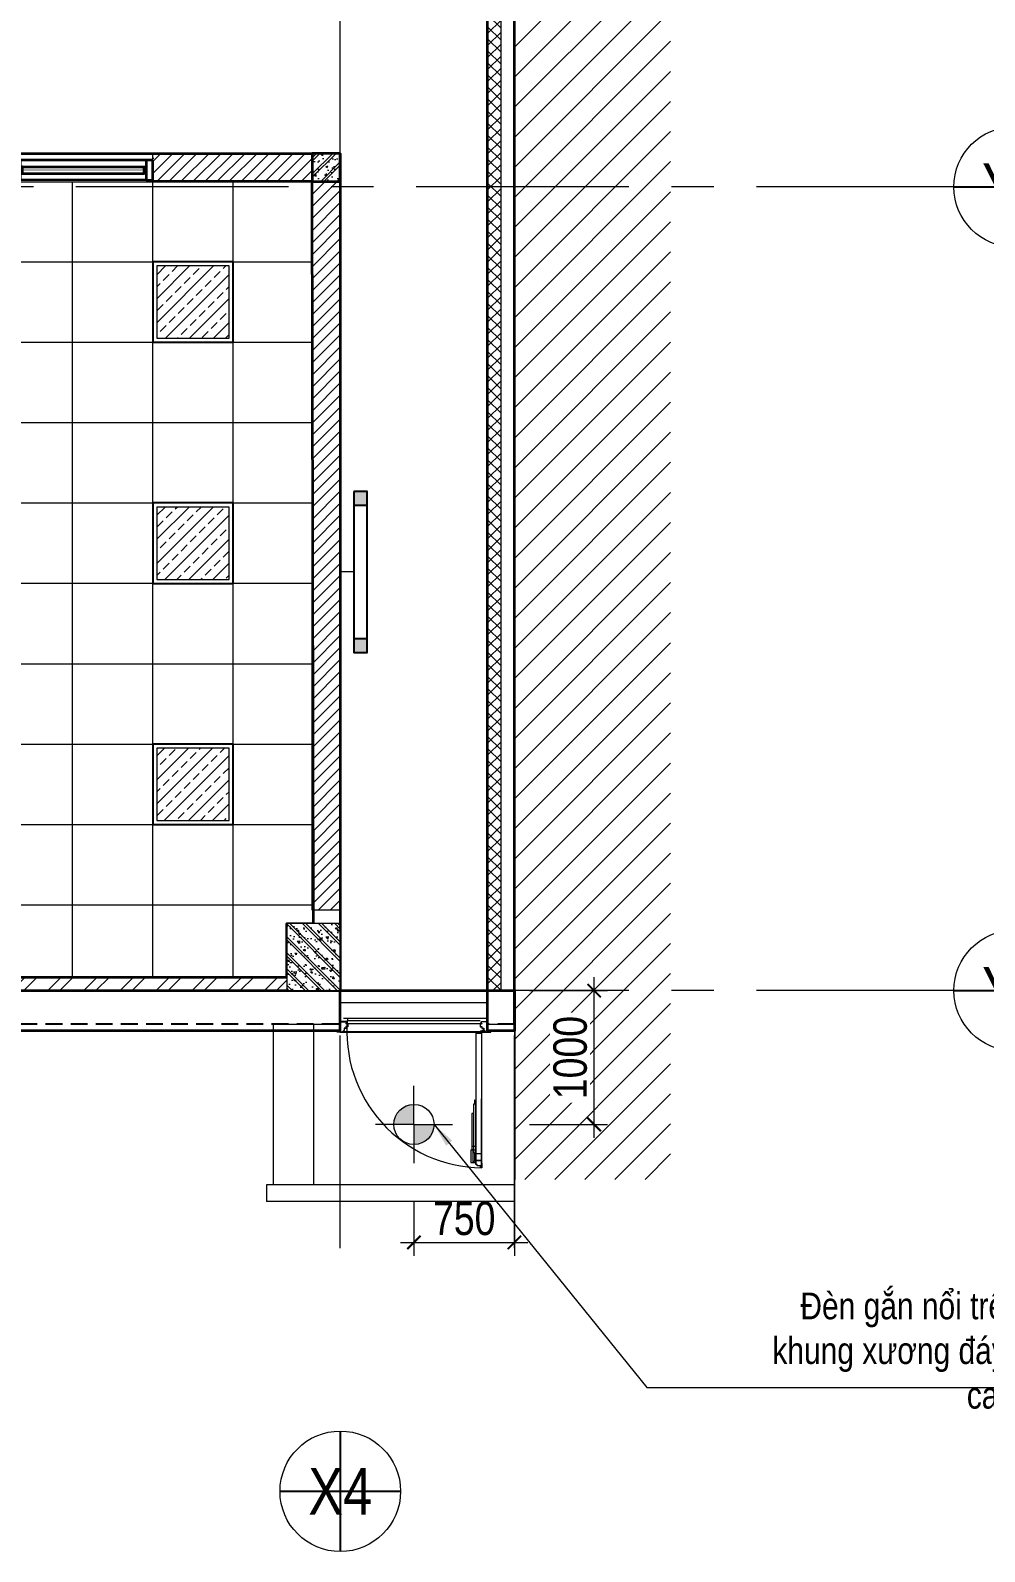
# Model space of a CAD drawing. Header units: millimetres. Extents: x -547695 to 905972, y -1055718 to 167349.
# Drawn here: x -503382 to -496259, y -915608 to -904251 of the extents above; entities that cross this region are included whole.
import ezdxf
from ezdxf.enums import TextEntityAlignment as Align
from ezdxf.xclip import XClip

# ---------------------------------------------------------------- set-up
doc = ezdxf.new("R2010")
doc.units = ezdxf.units.MM
doc.header["$XCLIPFRAME"] = 0
for name, pattern in [('$0$BASE-A0$0$HIDDEN', [0.375, 0.25, -0.125]), ('CENTER', [50.8, 31.75, -6.35, 6.35, -6.35]), ('XR-MB (+8.000)$0$$0$BASE-A0$0$HIDDEN', [0.375, 0.25, -0.125])]:
    doc.linetypes.add(name, pattern=pattern)
doc.layers.get('DEFPOINTS').update_dxf_attribs({"color": 1, "lineweight": 25})
for name, color, linetype in [('2', 2, 'Continuous'), ('7a-Flashing_01', 1, 'Continuous'), ('8', 8, 'Continuous')]:
    doc.layers.add(name, color=color, linetype=linetype)
for name, color, linetype, lineweight in [('A-COLS', 9, 'Continuous', 9), ('A-CONC', 2, 'Continuous', 35), ('A-DIMS', 8, 'Continuous', 9), ('A-DOOR', 142, 'Continuous', 9), ('A-EQPM-CEIL', 127, 'Continuous', 9), ('A-FINE', 255, 'Continuous', 25), ('A-GRID', 250, 'CENTER', 15), ('A-HEVY', 111, 'Continuous', 35), ('A-PATT', 252, 'Continuous', 9), ('A-REV', 7, 'Continuous', 35), ('A-SYMBOLS', 10, 'Continuous', 13), ('A-TEXT', 255, 'Continuous', 25), ('A-WALL', 12, 'Continuous', 13), ('A-WALL-INT', 31, 'Continuous', 9), ('XR-MB (+8.000)$0$chi dan', 8, 'Continuous', 9), ('XR-MB (+8.000)$0$DIM TAN', 169, 'Continuous', 13), ('XR-MB (+8.000)$0$net khung', 2, 'Continuous', 13), ('XR-MB (+8.000)$0$phu kien ngoai cua', 4, 'Continuous', 5)]:
    doc.layers.add(name, color=color, linetype=linetype, lineweight=lineweight)
doc.styles.add('VTK_Arial', font='arial.ttf', dxfattribs={"width": 0.8})
doc.styles.add('VTK_Arial_3.5 mm', font='arial.ttf', dxfattribs={"width": 0.8, "height": 3.5})
doc.dimstyles.new('A-2.5-DIM100', dxfattribs={"dimscale": 100, "dimtxt": 2.5, "dimasz": 1, "dimexe": 1, "dimexo": 0, "dimgap": 0.5, "dimtad": 1, "dimdec": 0, "dimzin": 12, "dimdsep": 46, "dimtxsty": 'VTK_Arial', "dimblk": 'ARCHTICK', "dimcen": 0, "dimdle": 1, "dimclrd": 256, "dimclre": 256, "dimclrt": 7, "dimadec": 1, "dimazin": 3, "dimtfac": 1, "dimtdec": 0, "dimtmove": 0, "dimatfit": 2, "dimfxl": 20, "dimtfill": 1, "dimtolj": 1, "dimtzin": 0, "dimlwd": -1, "dimlwe": -1, "dimarcsym": 0})
doc.dimstyles.new('A-2.5-DIM60', dxfattribs={"dimscale": 60, "dimtxt": 2.5, "dimasz": 1, "dimexe": 1, "dimexo": 0, "dimgap": 0.5, "dimtad": 1, "dimdec": 0, "dimzin": 12, "dimdsep": 46, "dimtxsty": 'VTK_Arial', "dimblk": 'ARCHTICK', "dimcen": 0, "dimdle": 1, "dimclrd": 256, "dimclre": 256, "dimclrt": 7, "dimadec": 1, "dimazin": 3, "dimtfac": 1, "dimtdec": 0, "dimtmove": 0, "dimatfit": 2, "dimfxl": 20, "dimtfill": 1, "dimtolj": 1, "dimtzin": 0, "dimlwd": -1, "dimlwe": -1, "dimarcsym": 0})

# ---------------------------------------------------------------- blocks, each defined once
blk = doc.blocks.new('derge')
at = {"layer": 'A-PATT', "transparency": 33554620}
h = blk.add_hatch(dxfattribs=at)
h.set_pattern_fill('ANSI33', color=0, scale=20, double=1)
h.set_pattern_definition([(45, (30, -570), (-89.803, 89.803), []), (45, (119.8, -570), (-89.803, 89.803), [63.5, -31.75])])
h.paths.add_polyline_path([(30, -570), (570, -570), (570, -30), (30, -30)])
blk.add_lwpolyline([(0, -600), (600, -600), (600, 0), (0, 0)], close=True)
at = {"layer": 'A-PATT', "color": 0}
blk.add_lwpolyline([(30, -570), (570, -570), (570, -30), (30, -30)], close=True, dxfattribs=at)
blk = doc.blocks.new('ERGEG')
at = {"layer": 'A-PATT', "transparency": 33554620}
h = blk.add_hatch(dxfattribs=at)
h.set_pattern_fill('ANSI31', color=256, scale=50)
h.set_pattern_definition([(45, (0, -16211.04), (-112.2532, 112.2532), [])])
h.paths.add_polyline_path([(0, 1146), (1166, 1146), (1166, -16211), (0, -16211)])
at = {"layer": 'A-HEVY'}
blk.add_lwpolyline([(0, -16211), (0, 1146)], dxfattribs=at)
blk = doc.blocks.new('*U324')
blk.add_wipeout([(4.5, 0), (4.46, -0.56), (4.36, -1.12), (4.18, -1.66), (3.94, -2.17), (3.64, -2.65), (3.28, -3.08), (2.87, -3.47), (2.41, -3.8), (1.92, -4.07), (1.39, -4.28), (0.84, -4.42), (0.28, -4.49), (-0.28, -4.49), (-0.84, -4.42), (-1.39, -4.28), (-1.92, -4.07), (-2.41, -3.8), (-2.87, -3.47), (-3.28, -3.08), (-3.64, -2.65), (-3.94, -2.17), (-4.18, -1.66), (-4.36, -1.12), (-4.46, -0.56), (-4.5, 0), (-4.46, 0.56), (-4.36, 1.12), (-4.18, 1.66), (-3.94, 2.17), (-3.64, 2.65), (-3.28, 3.08), (-2.87, 3.47), (-2.41, 3.8), (-1.92, 4.07), (-1.39, 4.28), (-0.84, 4.42), (-0.28, 4.49), (0.28, 4.49), (0.84, 4.42), (1.39, 4.28), (1.92, 4.07), (2.41, 3.8), (2.87, 3.47), (3.28, 3.08), (3.64, 2.65), (3.94, 2.17), (4.18, 1.66), (4.36, 1.12), (4.46, 0.56)])
blk.add_circle((0, 0), 4.5)
at = {"layer": 'DEFPOINTS', "color": 250}
for p, q in [((0, 4.5), (0, -4.5)), ((-4.5, 0), (4.5, 0))]:
    blk.add_line(p, q, dxfattribs=at)
at = {"color": 7, "style": 'VTK_Arial_3.5 mm', "width": 0.8}
blk.add_attdef('X12', text='', height=3.5, dxfattribs=at).set_placement((0, 0), align=Align.MIDDLE_CENTER)
blk = doc.blocks.new('*U329')
blk.add_wipeout([(4.5, 0), (4.46, -0.56), (4.36, -1.12), (4.18, -1.66), (3.94, -2.17), (3.64, -2.65), (3.28, -3.08), (2.87, -3.47), (2.41, -3.8), (1.92, -4.07), (1.39, -4.28), (0.84, -4.42), (0.28, -4.49), (-0.28, -4.49), (-0.84, -4.42), (-1.39, -4.28), (-1.92, -4.07), (-2.41, -3.8), (-2.87, -3.47), (-3.28, -3.08), (-3.64, -2.65), (-3.94, -2.17), (-4.18, -1.66), (-4.36, -1.12), (-4.46, -0.56), (-4.5, 0), (-4.46, 0.56), (-4.36, 1.12), (-4.18, 1.66), (-3.94, 2.17), (-3.64, 2.65), (-3.28, 3.08), (-2.87, 3.47), (-2.41, 3.8), (-1.92, 4.07), (-1.39, 4.28), (-0.84, 4.42), (-0.28, 4.49), (0.28, 4.49), (0.84, 4.42), (1.39, 4.28), (1.92, 4.07), (2.41, 3.8), (2.87, 3.47), (3.28, 3.08), (3.64, 2.65), (3.94, 2.17), (4.18, 1.66), (4.36, 1.12), (4.46, 0.56)])
blk.add_circle((0, 0), 4.5)
at = {"layer": 'DEFPOINTS', "color": 250}
for p, q in [((0, 4.5), (0, -4.5)), ((-4.5, 0), (4.5, 0))]:
    blk.add_line(p, q, dxfattribs=at)
at = {"color": 7, "style": 'VTK_Arial_3.5 mm', "width": 0.8}
blk.add_attdef('X12', text='', height=3.5, dxfattribs=at).set_placement((0, 0), align=Align.MIDDLE_CENTER)
blk = doc.blocks.new('*U330')
blk.add_wipeout([(4.5, 0), (4.46, -0.56), (4.36, -1.12), (4.18, -1.66), (3.94, -2.17), (3.64, -2.65), (3.28, -3.08), (2.87, -3.47), (2.41, -3.8), (1.92, -4.07), (1.39, -4.28), (0.84, -4.42), (0.28, -4.49), (-0.28, -4.49), (-0.84, -4.42), (-1.39, -4.28), (-1.92, -4.07), (-2.41, -3.8), (-2.87, -3.47), (-3.28, -3.08), (-3.64, -2.65), (-3.94, -2.17), (-4.18, -1.66), (-4.36, -1.12), (-4.46, -0.56), (-4.5, 0), (-4.46, 0.56), (-4.36, 1.12), (-4.18, 1.66), (-3.94, 2.17), (-3.64, 2.65), (-3.28, 3.08), (-2.87, 3.47), (-2.41, 3.8), (-1.92, 4.07), (-1.39, 4.28), (-0.84, 4.42), (-0.28, 4.49), (0.28, 4.49), (0.84, 4.42), (1.39, 4.28), (1.92, 4.07), (2.41, 3.8), (2.87, 3.47), (3.28, 3.08), (3.64, 2.65), (3.94, 2.17), (4.18, 1.66), (4.36, 1.12), (4.46, 0.56)])
blk.add_circle((0, 0), 4.5)
at = {"layer": 'DEFPOINTS', "color": 250}
for p, q in [((0, 4.5), (0, -4.5)), ((-4.5, 0), (4.5, 0))]:
    blk.add_line(p, q, dxfattribs=at)
at = {"color": 7, "style": 'VTK_Arial_3.5 mm', "width": 0.8}
blk.add_attdef('X12', text='', height=3.5, dxfattribs=at).set_placement((0, 0), align=Align.MIDDLE_CENTER)
blk = doc.blocks.new('Ư4RGH56YH')
at = {"layer": 'A-SYMBOLS', "xscale": 100, "yscale": 100, "zscale": 100}
for name, p, values in [('*U329', (2103.7, -27632.3), {'X12': 'Y2'}), ('*U330', (2103.7, -33632.3), {'X12': 'Y1'}), ('*U324', (-2927.2, -37371.1), {'X12': 'X4'})]:
    blk.add_blockref(name, p, dxfattribs=at).add_auto_attribs(values)
blk = doc.blocks.new('E5T43T5')
at = {"layer": '2'}
for points in [[(-600, 0), (600, 0), (600, 100), (-600, 100)], [(-600, 0), (-500, 0), (-500, 100), (-600, 100)], [(500, 0), (600, 0), (600, 100), (500, 100)]]:
    blk.add_lwpolyline(points, close=True, dxfattribs=at)
blk = doc.blocks.new('egegb4gb')
at = {"layer": 'A-EQPM-CEIL'}
h = blk.add_hatch(color=2, dxfattribs=at)
h.dxf.hatch_style = 1
h.paths.add_polyline_path([(500, 100), (600, 100), (600, 200), (500, 200)])
h.paths.add_polyline_path([(-600, 100), (-500, 100), (-500, 200), (-600, 200)])
at = {"layer": 'A-EQPM-CEIL', "color": 2}
for points in [[(-50, 0), (50, 0)], [(0, 100), (0, 0)]]:
    blk.add_lwpolyline(points, dxfattribs=at)
blk.add_blockref('E5T43T5', (0, 100), dxfattribs=at)
blk = doc.blocks.new('THTH')
at = {"layer": 'A-EQPM-CEIL'}
h = blk.add_hatch(color=2, dxfattribs=at)
h.dxf.hatch_style = 1
h.paths.add_polyline_path([(-150, 0), (0, 0), (0, 150, 0.414214), (-150, 0)])
h.paths.add_polyline_path([(0, -150), (0, 0), (150, 0, -0.414214), (0, -150)])
at = {"layer": 'A-EQPM-CEIL', "color": 2}
for points in [[(0, 0), (0, 288)], [(0, 0), (288, 0)], [(0, 0), (-288, 0)], [(0, 0), (0, -288)]]:
    blk.add_lwpolyline(points, dxfattribs=at)
blk.add_circle((0, 0), 150, dxfattribs=at)
blk = doc.blocks.new('_ARCHTICK')
at = {"color": 0, "linetype": 'ByBlock', "const_width": 0.15}
blk.add_lwpolyline([(-0.5, -0.5), (0.5, 0.5)], dxfattribs=at)
blk = doc.blocks.new('*D1095')
at = {"layer": 'A-DIMS', "transparency": 16777216}
for p, q in [((-499174, -912520), (-499174, -911320)), ((-499657, -911420), (-499074, -911420)), ((-499657, -912420), (-499074, -912420))]:
    blk.add_line(p, q, dxfattribs=at)
at = {"layer": 'DEFPOINTS', "color": 0, "transparency": 16777216}
for p in [(-499657, -911420), (-499174, -911420), (-499657, -912420)]:
    blk.add_point(p, dxfattribs=at)
at = {"layer": 'A-DIMS', "transparency": 16777216, "xscale": 100, "yscale": 100, "zscale": 100}
for p, rotation in [((-499174, -911420), 90), ((-499174, -912420), 270)]:
    blk.add_blockref('_ARCHTICK', p, dxfattribs=dict(at, rotation=rotation))
at = {"layer": 'A-DIMS', "color": 7, "transparency": 16777216, "insert": (-499352, -911920), "char_height": 250, "attachment_point": 5, "rotation": 90, "style": 'VTK_Arial', "bg_fill": 3, "box_fill_scale": 1.1, "bg_fill_color": 257, "bg_fill_transparency": 0}
blk.add_mtext('\\A1;1000', dxfattribs=at)
blk = doc.blocks.new('*D1096')
at = {"layer": 'A-DIMS', "transparency": 16777216}
for p, q in [((-500519, -912748), (-500519, -913400)), ((-499769, -912748), (-499769, -913400)), ((-500619, -913300), (-499669, -913300))]:
    blk.add_line(p, q, dxfattribs=at)
at = {"layer": 'DEFPOINTS', "color": 0, "transparency": 16777216}
for p in [(-500519, -912748), (-499769, -912748), (-499769, -913300)]:
    blk.add_point(p, dxfattribs=at)
at = {"layer": 'A-DIMS', "transparency": 16777216, "xscale": 100, "yscale": 100, "zscale": 100, "rotation": 180}
blk.add_blockref('_ARCHTICK', (-500519, -913300), dxfattribs=at)
at = {"layer": 'A-DIMS', "transparency": 16777216, "xscale": 100, "yscale": 100, "zscale": 100}
blk.add_blockref('_ARCHTICK', (-499769, -913300), dxfattribs=at)
at = {"layer": 'A-DIMS', "color": 7, "transparency": 16777216, "insert": (-500144, -913122), "char_height": 250, "attachment_point": 5, "style": 'VTK_Arial', "bg_fill": 3, "box_fill_scale": 1.1, "bg_fill_color": 257, "bg_fill_transparency": 0}
blk.add_mtext('\\A1;750', dxfattribs=at)
blk = doc.blocks.new('ERBHRTHB4T')
at = {"color": 0}
blk.add_wipeout([(-200, 100), (200, 100), (200, -400), (-200, -400)], dxfattribs=at).dxf.layer = '8'
at = {"layer": 'A-PATT'}
h = blk.add_hatch(dxfattribs=at)
h.set_pattern_fill('BT-01', color=256, scale=20, style=0, double=1, pattern_type=2)
h.set_pattern_definition([(50, (115612.73, 26820), (143.45204, -12.55043), [15, -165]), (355, (115612.73, 26820), (-27.75027, 150.43843), [12, -132]), (100.4514, (115624.68, 26818.95), (115.70188, 137.88791), [12.74804, -140.22842]), (46.1842, (115612.73, 26860), (213.4482, -33.1038), [22.5, -247.5]), (96.6356, (115630.52, 26857.24), (186.93254, 194.82357), [19.12206, -210.3426]), (351.1842, (115612.73, 26860), (186.9324, 194.8237), [18, -198]), (21, (115632.73, 26850), (119.38141, -80.52378), [15, -165]), (326, (115632.73, 26850), (48.66307, 145.03), [12, -132]), (71.4514, (115642.68, 26843.29), (168.04453, 64.5061), [12.74804, -140.22842]), (37.5, (115612.73, 26820), (2.43197, 66.57877), [0, -130.4, 0, -134, 0, -132.5]), (7.5, (115612.73, 26820), (52.613907, 78.882342), [0, -76.4, 0, -127.4, 0, -50.5]), (327.5, (115568.13, 26820), (106.764487, -4.510974), [0, -50, 0, -156, 0, -207]), (317.5, (115548.13, 26820), (116.637234, 20.021), [0, -65, 0, -103.6, 0, -147]), (45, (115612.73, 26820), (-60.104076, 60.104076), []), (45, (115612.73, 26844.5), (-60.104076, 60.104076), [])])
h.paths.add_polyline_path([(200, 100), (200, -400), (-200, -400), (-200, 100)])
at = {"color": 0}
blk.add_lwpolyline([(-200, 100), (200, 100), (200, -400), (-200, -400)], close=True, dxfattribs=at)
blk = doc.blocks.new('t7i')
blk.add_wipeout([(0, -210), (210, -210), (210, 0), (0, 0)]).dxf.layer = '8'
at = {"layer": 'A-PATT'}
h = blk.add_hatch(dxfattribs=at)
h.set_pattern_fill('BT-01', color=256, scale=20, style=0, double=1, pattern_type=2)
h.set_pattern_definition([(50, (111922.47, 19673.82), (143.45204, -12.55043), [15, -165]), (355, (111922.47, 19673.82), (-27.75027, 150.43843), [12, -132]), (100.4514, (111934.43, 19672.77), (115.70188, 137.8879), [12.74804, -140.22842]), (46.1842, (111922.47, 19713.82), (213.4482, -33.1038), [22.5, -247.5]), (96.6356, (111940.26, 19711.06), (186.93254, 194.82357), [19.12206, -210.3426]), (351.1842, (111922.47, 19713.82), (186.9324, 194.8237), [18, -198]), (21, (111942.47, 19703.82), (119.38141, -80.52378), [15, -165]), (326, (111942.47, 19703.82), (48.66307, 145.03), [12, -132]), (71.4514, (111952.42, 19697.11), (168.04453, 64.5061), [12.74804, -140.22842]), (37.5, (111922.47, 19673.82), (2.43197, 66.57877), [0, -130.4, 0, -134, 0, -132.5]), (7.5, (111922.47, 19673.82), (52.613907, 78.882342), [0, -76.4, 0, -127.4, 0, -50.5]), (327.5, (111877.87, 19673.82), (106.764487, -4.510974), [0, -50, 0, -156, 0, -207]), (317.5, (111857.87, 19673.82), (116.637234, 20.021), [0, -65, 0, -103.6, 0, -147]), (45, (111922.47, 19673.82), (-60.104076, 60.104076), []), (45, (111922.47, 19698.32), (-60.104076, 60.104076), [])])
h.paths.add_polyline_path([(0, -210), (210, -210), (210, 0), (0, 0)])
at = {"layer": 'A-HEVY'}
blk.add_lwpolyline([(0, -210), (210, -210), (210, 0), (0, 0)], close=True, dxfattribs=at)
blk = doc.blocks.new('ERYUJH76Y')
at = {"layer": 'A-GRID', "ltscale": 50}
for points in [[(1300, 3348), (1300, 25452)], [(0, 3348), (0, 25008)], [(4694, 12928), (-30447, 12928)], [(4694, 6928), (-30447, 6928)]]:
    blk.add_lwpolyline(points, dxfattribs=at)
at = {"layer": '8'}
blk.add_blockref('t7i', (-210, 13178), dxfattribs=at)
at = {"layer": 'A-COLS', "xscale": -1, "rotation": 180}
blk.add_blockref('ERBHRTHB4T', (-200, 7028), dxfattribs=at)
blk = doc.blocks.new('XR-MB (+8.000)$0$ban le b')
at = {"layer": 'A-DOOR'}
for p, q in [((11285, -283), (11288, -283)), ((11285, -307), (11285, -283)), ((11294, -309), (11287, -309)), ((11288, -283), (11288, -305)), ((11297, -306), (11290, -306)), ((11300, -330), (11294, -330)), ((11295, -319), (11295, -310)), ((11297, -327), (11297, -333)), ((11298, -319), (11298, -308))]:
    blk.add_line(p, q, dxfattribs=at)
for radius in [10, 7]:
    blk.add_circle((11297, -330), radius, dxfattribs=at)
for centre, radius, start, end in [((11287, -307), 1.5, 180, 270), ((11290, -305), 1.5, 180, 270), ((11294, -310), 1.5, 0, 90), ((11293, -319), 2, 286.9578, 0), ((11297, -308), 1.5, 0, 90), ((11300, -319), 2, 180, 253.0422)]:
    blk.add_arc(centre, radius, start, end, dxfattribs=at)
blk = doc.blocks.new('XR-MB (+8.000)$0$gioong cao su')
at = {"layer": 'A-DOOR'}
for points in [[(1628098, 55606), (1628100, 55606), (1628100, 55546), (1628098, 55546)], [(1628100, 55591), (1628107, 55591), (1628107, 55561), (1628100, 55561)]]:
    blk.add_lwpolyline(points, close=True, dxfattribs=at)
for points in [[(1628109, 55600), (1628128, 55600, -0.414214), (1628130, 55598), (1628130, 55553, -0.414214), (1628128, 55551), (1628109, 55551, -0.414214), (1628107, 55553), (1628107, 55598, -0.414214)], [(1628109, 55599), (1628128, 55599, -0.414214), (1628129, 55598), (1628129, 55553, -0.414214), (1628128, 55552), (1628109, 55552, -0.414214), (1628108, 55553), (1628108, 55598, -0.414214)]]:
    blk.add_lwpolyline(points, format="xyb", close=True, dxfattribs=at)
blk = doc.blocks.new('XR-MB (+8.000)$0$123')
at = {"layer": 'A-DOOR'}
h = blk.add_hatch(dxfattribs=at)
h.set_pattern_fill('ANSI31', color=256, style=0)
h.set_pattern_definition([(135, (327793.7614, 93736.06553), (0.08838834765, 0.08838834765), [])])
h.paths.add_polyline_path([(240172, 36474), (240174, 36474), (240174, 36388), (240172, 36388)])
for p, q in [((240146, 36386), (240146, 36398)), ((240146, 36398), (240147, 36398)), ((240147, 36388), (240147, 36398)), ((240171, 36465), (240171, 36475)), ((240221, 36475), (240171, 36475)), ((240172, 36474), (240172, 36388)), ((240172, 36465), (240172, 36474)), ((240172, 36474), (240220, 36474)), ((240174, 36474), (240174, 36388)), ((240174, 36413), (240174, 36413)), ((240185, 36388), (240205, 36403)), ((240186, 36386), (240206, 36401)), ((240220, 36420), (240205, 36420)), ((240205, 36420), (240205, 36403)), ((240221, 36418), (240206, 36418)), ((240206, 36418), (240206, 36401)), ((240235, 36455), (240220, 36474)), ((240235, 36434), (240220, 36434)), ((240220, 36434), (240220, 36420)), ((240236, 36455), (240221, 36475)), ((240221, 36432), (240221, 36418)), ((240236, 36432), (240221, 36432)), ((240235, 36455), (240235, 36434)), ((240236, 36455), (240236, 36432)), ((240186, 36386), (240146, 36386)), ((240185, 36388), (240147, 36388))]:
    blk.add_line(p, q, dxfattribs=at)
blk = doc.blocks.new('XR-MB (+8.000)$0$gdfghgfjjjk')
at = {"layer": 'A-DOOR'}
for p, q in [((196862, 627553), (196861, 626550)), ((196862, 627568), (196871, 627568)), ((196862, 627568), (196862, 627568)), ((196862, 627568), (196862, 627568)), ((196862, 627568), (196862, 627568)), ((196862, 627534), (196862, 627568)), ((196863, 627553), (196862, 626551)), ((196863, 627567), (196870, 627567)), ((196863, 627534), (196863, 627567)), ((196863, 627554), (196896, 627554)), ((196863, 627554), (196863, 627554)), ((196863, 627545), (196863, 627554)), ((196864, 627545), (196863, 627545)), ((196863, 627515), (196906, 627515)), ((196863, 627506), (196863, 627515)), ((196864, 627553), (196895, 627553)), ((196864, 627545), (196864, 627553)), ((196864, 627514), (196905, 627514)), ((196864, 627506), (196864, 627514)), ((196870, 627567), (196870, 627554)), ((196871, 627568), (196871, 627554)), ((196895, 627553), (196895, 627544)), ((196895, 627544), (196906, 627544)), ((196896, 627554), (196896, 627544)), ((196896, 627544), (196907, 627544)), ((196905, 626564), (196906, 627544)), ((196905, 626563), (196907, 627544)), ((196905, 627514), (196905, 627461)), ((196906, 627544), (196906, 627534)), ((196906, 627515), (196906, 627460)), ((196907, 627544), (196907, 627534)), ((196943, 627529), (196907, 627529)), ((196907, 627529), (196907, 627062)), ((196907, 627514), (196913, 627514)), ((196913, 627514), (196925, 627529)), ((196913, 627514), (196913, 627462)), ((196925, 627529), (196925, 627434)), ((196943, 627434), (196943, 627529)), ((196863, 627460), (196863, 627469)), ((196906, 627460), (196863, 627460)), ((196864, 627461), (196864, 627469)), ((196905, 627461), (196864, 627461)), ((196907, 627462), (196913, 627462)), ((196943, 627434), (196907, 627434)), ((196935, 627406), (196907, 627406)), ((196913, 627462), (196925, 627434)), ((196924, 627095), (196924, 627432)), ((196935, 627432), (196924, 627432)), ((196935, 627162), (196935, 627432)), ((196924, 627162), (196935, 627162)), ((196915, 627089), (196907, 627089)), ((196914, 627062), (196907, 627062)), ((196922, 627093), (196915, 627089)), ((196915, 627062), (196915, 627089)), ((196862, 626571), (196862, 626563)), ((196862, 626571), (196862, 626564)), ((196861, 626550), (196870, 626550)), ((196862, 626564), (196905, 626564)), ((196862, 626563), (196905, 626563)), ((196862, 626551), (196869, 626551)), ((196869, 626551), (196869, 626563)), ((196870, 626550), (196870, 626563)), ((197862, 626489), (196874, 626489)), ((196875, 626469), (197862, 626469)), ((197894, 626451), (196820, 626451))]:
    blk.add_line(p, q, dxfattribs=at)
at = {"layer": 'A-DOOR', "linetype": 'XR-MB (+8.000)$0$$0$BASE-A0$0$HIDDEN'}
blk.add_line((197899, 626550), (196851, 626550), dxfattribs=at)
at = {"layer": 'A-DOOR'}
blk.add_arc((196851, 626550), 1018, 354.451, 89.3822, dxfattribs=at)
for centre, major_axis, start_param, end_param in [((196914, 627062), (-0.809, 0.369), 1.998585, 3.569381), ((196921, 627095), (2.34, 1.29), 4.637391, 5.778763)]:
    blk.add_ellipse(centre, major_axis=major_axis, ratio=1, start_param=start_param, end_param=end_param, dxfattribs=at)
at = {"layer": 'XR-MB (+8.000)$0$chi dan', "extrusion": (0, 0, -1), "xscale": 0.8895027643677431, "yscale": 0.8895027643677431, "zscale": -0.889502743225944, "rotation": 179.9978614932291}
blk.add_blockref('XR-MB (+8.000)$0$123', (16817, 658913), dxfattribs=at)
at = {"layer": 'XR-MB (+8.000)$0$chi dan', "xscale": 0.8895027643677431, "yscale": 0.8895027643677431, "zscale": 0.8895027643677431, "rotation": 180.0021385067709}
blk.add_blockref('XR-MB (+8.000)$0$123', (411551, 658929), dxfattribs=at)
at = {"layer": 'XR-MB (+8.000)$0$net khung', "xscale": 0.1601102353251793, "yscale": 0.1601102353251793, "zscale": 0.1601102172678523, "rotation": 90.00213296456585}
for p in [(205775, 365814), (206777, 365814)]:
    blk.add_blockref('XR-MB (+8.000)$0$gioong cao su', p, dxfattribs=at)
at = {"layer": 'XR-MB (+8.000)$0$phu kien ngoai cua', "xscale": 0.889502645156231, "yscale": 0.889502763748169, "zscale": 0.8895026589233752, "rotation": 270.002134667727}
blk.add_blockref('XR-MB (+8.000)$0$ban le b', (197145, 636598), dxfattribs=at)
blk = doc.blocks.new('XR-MB (+8.000)$0$cua 1 canh')
blk.add_wipeout([(0, 0), (0, -1100), (220, -1100), (220, 0)]).dxf.layer = 'A-DOOR'
at = {"layer": 'A-DOOR'}
blk.add_lwpolyline([(0, 0), (220, 0), (220, -1100), (0, -1100)], close=True, dxfattribs=at)
at = {"layer": 'XR-MB (+8.000)$0$DIM TAN', "xscale": -1, "rotation": 270}
blk.add_blockref('XR-MB (+8.000)$0$gdfghgfjjjk', (-626335, -197918), dxfattribs=at)
blk = doc.blocks.new('12-14x20 HWFS')
at = {"layer": 'A-FINE'}
for p, q in [((-25, -3), (-25, 3)), ((-21, 2), (-24, 2)), ((-21, 4), (-21, 7)), ((-18, 2), (-19, 2)), ((-17, -2), (-18, 2)), ((-18, -2), (-18, 2)), ((-18, 2), (-18, 2)), ((-18, 2), (-17, 2)), ((-17, -2), (-17, 2)), ((-16, 2), (-17, 2)), ((-15, -2), (-16, 2)), ((-16, -2), (-16, 2)), ((-16, 2), (-16, 2)), ((-16, 2), (-15, 2)), ((-15, -2), (-15, 2)), ((-14, 2), (-15, 2)), ((-13, -2), (-14, 2)), ((-14, -2), (-14, 2)), ((-14, 2), (-14, 2)), ((-14, 2), (-13, 2)), ((-13, -2), (-13, 2)), ((-13, 2), (-13, 2)), ((-12, -2), (-13, 2)), ((-13, 2), (-12, 2)), ((-11, 2), (-12, 2)), ((-11, -2), (-12, 2)), ((-11, -2), (-12, 2)), ((-12, 2), (-12, 2)), ((-10, -2), (-11, 2)), ((-11, 2), (-10, 2)), ((-9, 2), (-10, 2)), ((-10, -2), (-10, 2)), ((-9, -2), (-10, 2)), ((-10, 2), (-10, 2)), ((-8, -2), (-9, 2)), ((-8, -2), (-9, 2)), ((-9, 2), (-9, 2)), ((-9, 2), (-8, 2)), ((-7, 2), (-8, 2)), ((-7, -2), (-8, 2)), ((-6, -2), (-7, 2)), ((-7, -2), (-7, 2)), ((-7, 2), (-7, 2)), ((-7, 2), (-6, 2)), ((-6, -2), (-6, 2)), ((-5, 1), (-2, 1)), ((-2, 1), (0, 0)), ((-2, -1), (0, 0)), ((-21, -2), (-24, -2)), ((-21, -7), (-21, -4)), ((-18, -2), (-19, -2)), ((-18, -2), (-17, -2)), ((-17, -2), (-17, -2)), ((-16, -2), (-17, -2)), ((-16, -2), (-15, -2)), ((-15, -2), (-15, -2)), ((-14, -2), (-15, -2)), ((-14, -2), (-13, -2)), ((-13, -2), (-13, -2)), ((-12, -2), (-13, -2)), ((-12, -2), (-11, -2)), ((-10, -2), (-11, -2)), ((-11, -2), (-11, -2)), ((-10, -2), (-10, -2)), ((-10, -2), (-9, -2)), ((-8, -2), (-9, -2)), ((-8, -2), (-8, -2)), ((-8, -2), (-7, -2)), ((-7, -2), (-7, -2)), ((-7, -2), (-6, -2)), ((-6, -2), (-6, -2)), ((-5, -1), (-2, -1))]:
    blk.add_line(p, q, dxfattribs=at)
for points in [[(-21, 2), (-24, 2, -0.414214), (-25, 3), (-25, 3, -0.414214), (-24, 4), (-21, 4), (-21, 0)], [(-21, -2), (-24, -2, 0.414214), (-25, -3), (-25, -3, 0.414214), (-24, -4), (-21, -4), (-21, 0)]]:
    blk.add_lwpolyline(points, format="xyb", dxfattribs=at)
for points in [[(-21, -7), (-21, 7), (-20, 7), (-20, -7)], [(-19, -4), (-19, 4), (-20, 4), (-20, -4)]]:
    blk.add_lwpolyline(points, close=True, dxfattribs=at)
for centre, radius, start, end in [((-24, 1), 1, 90, 180), ((-5, 3), 1.47, 234.6943, 269.0006), ((-24, -1), 1, 180, 270), ((-5, -2), 0.739, 89.3021, 139.9159)]:
    blk.add_arc(centre, radius, start, end, dxfattribs=at)
at = {"layer": 'A-FINE', "lineweight": 20}
for points in [[(-6, 1), (-5, 1), (-4, 1), (-4, 0)], [(-4, 0), (-4, 1), (-5, 1), (-6, 1)], [(-4, 0), (-3, 0), (-3, 0), (-2, 0)], [(-2, 0), (-3, 0), (-3, 0), (-4, 0)], [(-2, 0), (-2, 0), (-2, 0), (0, 0)], [(0, 0), (-2, -1), (-2, -1), (-2, 0)], [(-2, 0), (-2, 0), (0, 0), (0, 0)], [(-3, -1), (-4, -1), (-5, -1), (-6, -1)], [(-3, -1), (-3, -1), (-3, -1), (-3, -1)], [(-2, 0), (-2, 0), (-2, 0), (-2, 0)]]:
    blk.add_open_spline(points, degree=3, dxfattribs=at)
blk = doc.blocks.new('gia co cua')
at = {"layer": '7a-Flashing_01', "const_width": 0.5}
for points in [[(1, -260), (1, -13), (5, 0)], [(0, -160), (0, -320), (39, -320), (59, -250), (74, -250)]]:
    blk.add_lwpolyline(points, dxfattribs=at)
at = {"layer": 'A-CONC'}
blk.add_lwpolyline([(9, -247), (102, -247), (102, -230), (105, -230), (105, -250), (6, -250), (6, 0), (105, 0), (105, -20), (102, -20), (102, -3), (9, -3)], close=True, dxfattribs=at)
at = {"layer": 'A-PATT', "xscale": -1, "rotation": 180}
blk.add_blockref('12-14x20 HWFS', (20, -36), dxfattribs=at)
at = {"layer": 'A-PATT'}
blk.add_blockref('12-14x20 HWFS', (19, -177), dxfattribs=at)
at = {"layer": 'A-PATT', "rotation": 90}
blk.add_blockref('12-14x20 HWFS', (67, -231), dxfattribs=at)
blk = doc.blocks.new('ebve')
blk.add_wipeout([(-4210, -400), (0, -400), (0, 0), (-4210, 0)]).dxf.layer = 'A-PATT'
at = {"color": 8}
for p, q in [((-160, -150), (-4055, -150)), ((-4040, -200), (-3126, -200)), ((-2145, -200), (-3046, -200)), ((-2065, -200), (-175, -200)), ((-160, -300), (-4055, -300)), ((-4040, -250), (-3126, -250)), ((-2145, -250), (-3046, -250)), ((-2065, -250), (-175, -250))]:
    blk.add_line(p, q, dxfattribs=at)
blk.add_lwpolyline([(-4210, -100), (0, -100)], dxfattribs=at)
for points in [[(-4105, -150), (-4055, -150), (-4055, -300), (-4105, -300)], [(-4055, -150), (-4105, -150), (-4105, -300), (-4055, -300)], [(-4055, -250), (-4040, -250), (-4040, -230), (-4050, -230), (-4050, -220), (-4040, -220), (-4040, -200), (-4055, -200)], [(-3111, -250), (-3126, -250), (-3126, -230), (-3116, -230), (-3116, -220), (-3126, -220), (-3126, -200), (-3111, -200)], [(-3061, -150), (-3111, -150), (-3111, -300), (-3061, -300)], [(-3061, -250), (-3046, -250), (-3046, -230), (-3056, -230), (-3056, -220), (-3046, -220), (-3046, -200), (-3061, -200)], [(-2130, -250), (-2145, -250), (-2145, -230), (-2135, -230), (-2135, -220), (-2145, -220), (-2145, -200), (-2130, -200)], [(-2080, -150), (-2130, -150), (-2130, -300), (-2080, -300)], [(-2080, -250), (-2065, -250), (-2065, -230), (-2075, -230), (-2075, -220), (-2065, -220), (-2065, -200), (-2080, -200)], [(-1148, -250), (-1163, -250), (-1163, -230), (-1153, -230), (-1153, -220), (-1163, -220), (-1163, -200), (-1148, -200)], [(-1098, -150), (-1148, -150), (-1148, -300), (-1098, -300)], [(-1098, -250), (-1083, -250), (-1083, -230), (-1093, -230), (-1093, -220), (-1083, -220), (-1083, -200), (-1098, -200)], [(-160, -250), (-175, -250), (-175, -230), (-165, -230), (-165, -220), (-175, -220), (-175, -200), (-160, -200)], [(-110, -150), (-160, -150), (-160, -300), (-110, -300)]]:
    blk.add_lwpolyline(points, close=True)
at = {"color": 5, "const_width": 5}
for points in [[(-4050, -225), (-3116, -225)], [(-2135, -225), (-3056, -225)], [(-2075, -225), (-1148, -225)], [(-1098, -225), (-165, -225)]]:
    blk.add_lwpolyline(points, dxfattribs=at)
at = {"layer": 'A-HEVY'}
for points in [[(-4210, -400), (-4210, 0)], [(0, -400), (0, 0)]]:
    blk.add_lwpolyline(points, dxfattribs=at)
at = {"layer": 'A-REV', "xscale": -1}
blk.add_blockref('gia co cua', (-4105, -100), dxfattribs=at)
at = {"layer": 'A-REV'}
blk.add_blockref('gia co cua', (-105, -100), dxfattribs=at)
blk = doc.blocks.new('egeg11')
blk.add_wipeout([(-50, -980), (1800, -980), (1800, 345), (0, 345), (0, -855), (-50, -855)]).dxf.layer = 'A-PATT'
at = {"layer": 'A-PATT'}
for points in [[(0, 345), (0, -855)], [(0, 345), (1800, 345)], [(300, 345), (300, -855)], [(1800, 345), (1800, -980)], [(1800, -855), (-50, -855)], [(-50, -855), (-50, -980)], [(1800, -980), (-50, -980)]]:
    blk.add_lwpolyline(points, dxfattribs=at)
blk = doc.blocks.new('RHRTHRHRT')
at = {"layer": 'A-PATT', "transparency": 33554620}
h = blk.add_hatch(dxfattribs=at)
h.set_pattern_fill('ANSI37', color=256, scale=20)
h.set_pattern_definition([(45, (-12900, -14800), (-44.90128, 44.90128), []), (135, (-12900, -14800), (-44.90128, -44.90128), [])])
h.paths.add_polyline_path([(-100, -4567), (-200, -4567), (-200, -14800), (-100, -14800)])
h.paths.add_polyline_path([(0, -500), (-24900, -500), (-24900, -400), (0, -400)])
h.paths.add_polyline_path([(-100, -2115), (-200, -2115), (-200, -500), (-100, -500)])
h = blk.add_hatch(dxfattribs=at)
h.set_pattern_fill('ANSI32', color=256, scale=20)
h.set_pattern_definition([(45, (-12900, -14800), (-134.704, 134.704), []), (45, (-12810.2, -14800), (-134.704, 134.704), [])])
h.paths.add_polyline_path([(-3800, -14700), (-1700, -14700), (-1700, -14800), (-3800, -14800)])
h.paths.add_polyline_path([(-9100, -14800), (-8010, -14800), (-8010, -14700), (-9100, -14700)])
h.paths.add_polyline_path([(-10095, -14700), (-9500, -14700), (-9500, -14800), (-10095, -14800)])
h.paths.add_polyline_path([(-12900, -14800), (-12305, -14800), (-12305, -14700), (-12900, -14700)])
at = {"layer": 'A-WALL', "transparency": 33554620}
h = blk.add_hatch(dxfattribs=at)
h.set_pattern_fill('ANSI31', color=253, scale=20)
h.set_pattern_definition([(45, (-24900, -14300), (-44.90128, 44.90128), [])])
h.paths.add_polyline_path([(-12900, -8760), (-12900, -14800), (-13110, -14800), (-13110, -8760)])
h.paths.add_polyline_path([(-1510, -14200), (-1510, -8760), (-1300, -8760), (-1300, -14200)])
h.paths.add_polyline_path([(-1510, -8760), (-24900, -8760), (-24900, -8550), (-1510, -8550)])
at = {"layer": 'A-HEVY'}
blk.add_lwpolyline([(-25300, -8075), (-25300, -14800), (-1300, -14800)], dxfattribs=at)
at = {"layer": 'A-WALL'}
for points in [[(-1510, -8760), (-24900, -8760), (-24900, -8550), (-1510, -8550)], [(-1510, -14200), (-1510, -8760), (-1300, -8760), (-1300, -14200)]]:
    blk.add_lwpolyline(points, close=True, dxfattribs=at)
at = {"layer": 'A-WALL-INT'}
for points in [[(-100, -4567), (-200, -4567), (-200, -14800), (-100, -14800)], [(-3800, -14700), (-1700, -14700), (-1700, -14800), (-3800, -14800)]]:
    blk.add_lwpolyline(points, close=True, dxfattribs=at)
at = {"layer": 'A-WALL'}
blk.add_blockref('egeg11', (-1800, -15395), dxfattribs=at)
at = {"layer": 'A-HEVY'}
for points in [[(-1300, -15100), (-25600, -15100), (-25600, -8075)], [(-200, -14800), (0, -14800), (0, -15100), (-200, -15100)]]:
    blk.add_lwpolyline(points, dxfattribs=at)
at = {"layer": 'DEFPOINTS', "linetype": '$0$BASE-A0$0$HIDDEN', "ltscale": 500}
blk.add_lwpolyline([(-25550, -50), (0, -50), (0, -15050), (-25550, -15050)], close=True, dxfattribs=at)
at = {"layer": 'A-DOOR', "xscale": -1, "rotation": 89.99999999999874}
blk.add_blockref('XR-MB (+8.000)$0$cua 1 canh', (-1300, -14891), dxfattribs=at)
at = {"layer": 'A-HEVY'}
ref = blk.add_blockref('ebve', (-2590, -8450), dxfattribs=at)
XClip(ref).set_block_clipping_path([(-4104.8295732328, -309.9999139803), (-109.8295748694, -99.9999139803)])
for points in [[(-1300, -15100), (-1300, -14800)], [(-200, -15100), (-200, -14800)]]:
    blk.add_lwpolyline(points, dxfattribs=at)
at = {"layer": 'A-SYMBOLS'}
blk.add_lwpolyline([(-2700, -8760), (-2700, -8550)], dxfattribs=at)
at = {"layer": 'A-GRID'}
ref = blk.add_blockref('ERYUJH76Y', (-1300, -21728), dxfattribs=at)
XClip(ref).set_block_clipping_path([(-32069.3798585372, 5005.1306604635), (6367.1031573832, 26504.5361301411)])

msp = doc.modelspace()

# ---------------------------------------------------------------- hatches: boundary and pattern name
at = {"layer": 'A-DIMS', "transparency": 33554620}
h = msp.add_hatch(dxfattribs=at)
h.set_pattern_fill('_USER', color=256, scale=600, double=1, pattern_type=0)
h.set_pattern_definition([(0, (-512669.1, -905379.6), (0, 600), []), (90, (-512669.1, -905379.6), (-600, 4e-14), [])])
edge = h.paths.add_edge_path()
edge.add_line((-509269.1, -911319.6), (-512669.1, -911319.6))
edge.add_line((-512669.1, -911319.6), (-512669.1, -905379.6))
edge.add_line((-512669.1, -905379.6), (-501279.1, -905379.6))
edge.add_line((-501279.1, -905379.6), (-501269.1, -910819.6))
edge.add_line((-501269.1, -910819.6), (-501469.1, -910819.6))
edge.add_line((-501469.1, -910819.6), (-501469.1, -911319.6))
edge.add_line((-501469.1, -911319.6), (-508869.1, -911319.6))

# ---------------------------------------------------------------- linework, layer by layer
at = {"layer": 'A-HEVY', "color": 1}
msp.add_lwpolyline([(-512959.1, -905169.6), (-501069.1, -905169.6), (-501069.1, -911419.6), (-499969.1, -911419.6), (-499969.1, -905169.6), (-499969.1, -897119.6), (-501069.1, -897119.6), (-501069.1, -897419.6), (-501469.1, -897419.6), (-501469.1, -897119.6), (-508869.1, -897119.6), (-508869.1, -897419.6), (-509269.1, -897419.6), (-509269.1, -897119.6), (-516869.1, -897119.6)], dxfattribs=at)

# ---------------------------------------------------------------- block references
at = {"layer": '2'}
for p in [(-502469.1, -905979.6), (-502469.1, -907779.6), (-502469.1, -909579.6)]:
    msp.add_blockref('derge', p, dxfattribs=at)
at = {"layer": 'A-HEVY'}
msp.add_blockref('ERGEG', (-499769.1, -896619.6), dxfattribs=at)

# ---------------------------------------------------------------- next in the draw order: block references
at = {"layer": 'A-SYMBOLS'}
msp.add_blockref('Ư4RGH56YH', (-498141.9, -877787.3), dxfattribs=at)

# ---------------------------------------------------------------- next in the draw order: linework, layer by layer
at = {"layer": 'A-HEVY', "color": 1}
msp.add_lwpolyline([(-509269.1, -911319.6), (-509269.1, -910919.6), (-508869.1, -910919.6), (-508869.1, -911319.6), (-501469.1, -911319.6), (-501469.1, -910919.6), (-501269.1, -910919.6), (-501279.1, -905379.6), (-512669.1, -905379.6), (-512669.1, -911319.6), (-509269.1, -911319.6)], dxfattribs=at)

# ---------------------------------------------------------------- next in the draw order: block references
at = {"layer": 'A-DIMS', "rotation": 270}
msp.add_blockref('egegb4gb', (-501069.1, -908294.6), dxfattribs=at)

# ---------------------------------------------------------------- next in the draw order: texts
at = {"layer": 'A-TEXT', "color": 7, "insert": (-495671.3, -913674.2), "char_height": 200, "width": 2608.179, "attachment_point": 3, "style": 'VTK_Arial', "bg_fill": 2}
msp.add_mtext('Đèn gắn nổi trên hệ khung xương đáy mái canopy', dxfattribs=at)

# ---------------------------------------------------------------- next in the draw order: dimensions: what is measured, and where the dimension line sits
at = {"layer": 'A-DIMS'}
dim = msp.add_linear_dim(base=(-499174, -911419.6), p1=(-499656.9, -912419.6), p2=(-499656.9, -911419.6), angle=90, dimstyle='A-2.5-DIM100', override={"dimpost": '\\X', "dimblk": 'ARCHTICK', "dimtmove": 1, "dimtfill": 1, "dimtfillclr": 0}, dxfattribs=at)
dim.commit()
dim.dimension.update_dxf_attribs({"geometry": '*D1095', "text_midpoint": (-499351.7, -911919.6)})
dim = msp.add_linear_dim(base=(-499769.1, -913299.7), p1=(-500519.1, -912748.1), p2=(-499769.1, -912748.1), dimstyle='A-2.5-DIM100', override={"dimpost": '\\X', "dimblk": 'ARCHTICK', "dimtmove": 1, "dimtfill": 1, "dimtfillclr": 0}, dxfattribs=at)
dim.commit()
dim.dimension.update_dxf_attribs({"geometry": '*D1096', "text_midpoint": (-500144.1, -913122)})

# ---------------------------------------------------------------- next in the draw order: block references
at = {"layer": 'A-HEVY'}
msp.add_blockref('RHRTHRHRT', (-499769.1, -896619.6), dxfattribs=at)

# ---------------------------------------------------------------- next in the draw order: block references
at = {"layer": 'A-DIMS'}
msp.add_blockref('THTH', (-500519.1, -912419.6), dxfattribs=at)

# ---------------------------------------------------------------- next in the draw order: leaders
at = {"layer": 'A-SYMBOLS'}
msp.add_leader([(-500369.1, -912419.6), (-498781, -914382.5), (-495673.2, -914382.5)], dimstyle='A-2.5-DIM60', override={"dimasz": 3, "dimtad": 0}, dxfattribs=at)

doc.saveas('drawing.dxf')
